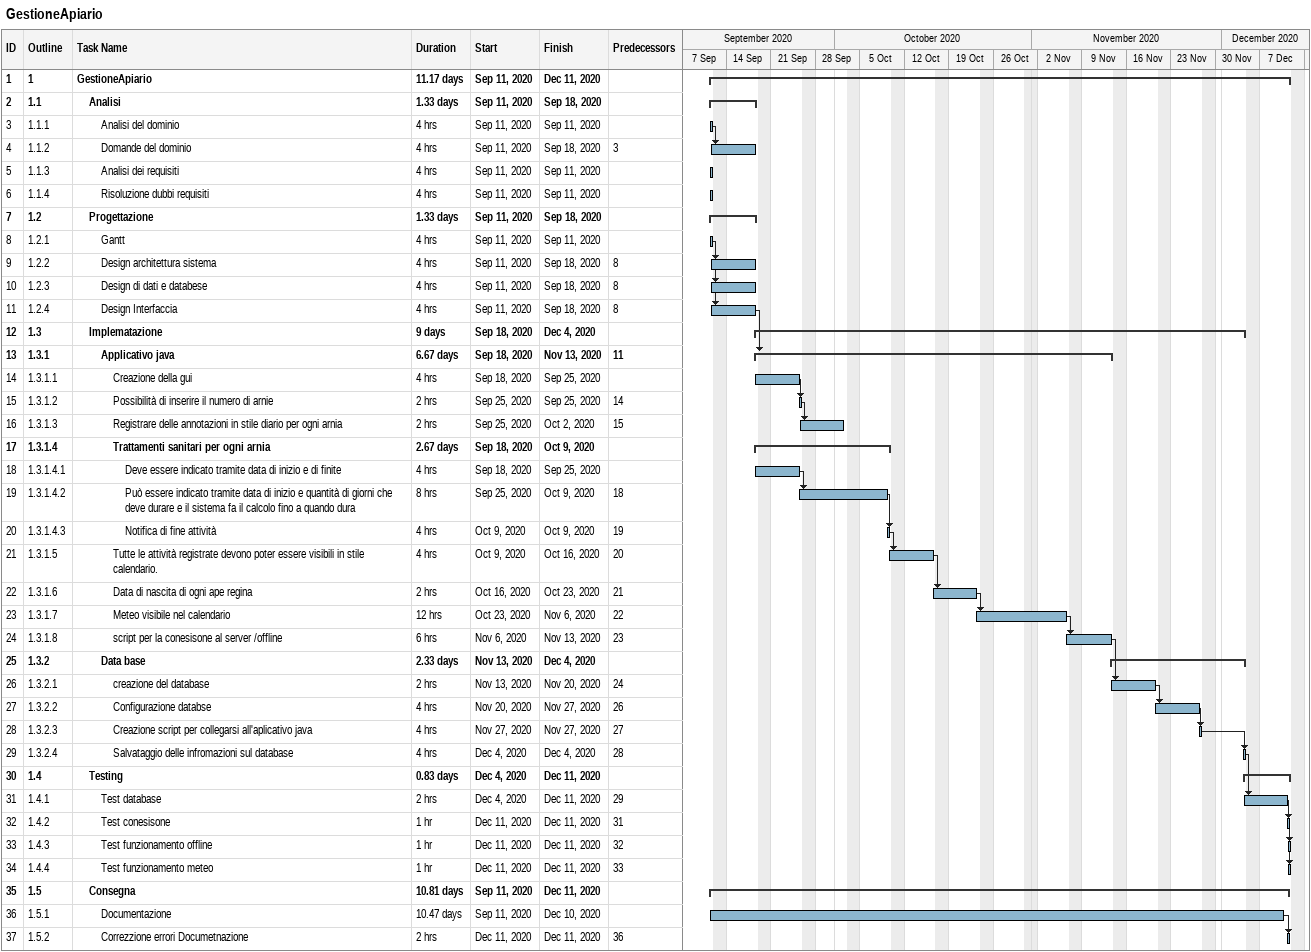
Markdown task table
GestioneApiario

| ID | WBS | Task | Duration | Start | Finish | Predecessors |
|---|---|---|---|---|---|---|
| 1 | 1 | **GestioneApiario** | 11.17d | 2020-09-11 | 2020-12-11 |  |
| 2 | 1.1 | **Analisi** | 1.33d | 2020-09-11 | 2020-09-18 |  |
| 3 | 1.1.1 | Analisi del dominio | 4h | 2020-09-11 | 2020-09-11 |  |
| 4 | 1.1.2 | Domande del dominio | 4h | 2020-09-11 | 2020-09-18 | 3 |
| 5 | 1.1.3 | Analisi dei requisiti | 4h | 2020-09-11 | 2020-09-11 |  |
| 6 | 1.1.4 | Risoluzione dubbi requisiti | 4h | 2020-09-11 | 2020-09-11 |  |
| 7 | 1.2 | **Progettazione** | 1.33d | 2020-09-11 | 2020-09-18 |  |
| 8 | 1.2.1 | Gantt | 4h | 2020-09-11 | 2020-09-11 |  |
| 9 | 1.2.2 | Design architettura sistema | 4h | 2020-09-11 | 2020-09-18 | 8 |
| 10 | 1.2.3 | Design di dati e databese | 4h | 2020-09-11 | 2020-09-18 | 8 |
| 11 | 1.2.4 | Design Interfaccia | 4h | 2020-09-11 | 2020-09-18 | 8 |
| 12 | 1.3 | **Implematazione** | 9d | 2020-09-18 | 2020-12-04 |  |
| 13 | 1.3.1 | **Applicativo java** | 6.67d | 2020-09-18 | 2020-11-13 | 11 |
| 14 | 1.3.1.1 | Creazione della gui | 4h | 2020-09-18 | 2020-09-25 |  |
| 15 | 1.3.1.2 | Possibilità di inserire il numero di arnie | 2h | 2020-09-25 | 2020-09-25 | 14 |
| 16 | 1.3.1.3 | Registrare delle annotazioni in stile diario per ogni arnia | 2h | 2020-09-25 | 2020-10-02 | 15 |
| 17 | 1.3.1.4 | **Trattamenti sanitari per ogni arnia** | 2.67d | 2020-09-18 | 2020-10-09 |  |
| 18 | 1.3.1.4.1 | Deve essere indicato tramite data di inizio e di finite | 4h | 2020-09-18 | 2020-09-25 |  |
| 19 | 1.3.1.4.2 | Può essere indicato tramite data di inizio e quantità di giorni che deve durare e il sistema fa il calcolo fino a quando dura | 8h | 2020-09-25 | 2020-10-09 | 18 |
| 20 | 1.3.1.4.3 | Notifica di fine attività | 4h | 2020-10-09 | 2020-10-09 | 19 |
| 21 | 1.3.1.5 | Tutte le attività registrate devono poter essere visibili in stile calendario. | 4h | 2020-10-09 | 2020-10-16 | 20 |
| 22 | 1.3.1.6 | Data di nascita di ogni ape regina | 2h | 2020-10-16 | 2020-10-23 | 21 |
| 23 | 1.3.1.7 | Meteo visibile nel calendario | 12h | 2020-10-23 | 2020-11-06 | 22 |
| 24 | 1.3.1.8 | script per la conesisone al server /offline | 6h | 2020-11-06 | 2020-11-13 | 23 |
| 25 | 1.3.2 | **Data base** | 2.33d | 2020-11-13 | 2020-12-04 |  |
| 26 | 1.3.2.1 | creazione del database | 2h | 2020-11-13 | 2020-11-20 | 24 |
| 27 | 1.3.2.2 | Configurazione databse | 4h | 2020-11-20 | 2020-11-27 | 26 |
| 28 | 1.3.2.3 | Creazione script per collegarsi all'aplicativo java | 4h | 2020-11-27 | 2020-11-27 | 27 |
| 29 | 1.3.2.4 | Salvataggio delle infromazioni sul database | 4h | 2020-12-04 | 2020-12-04 | 28 |
| 30 | 1.4 | **Testing** | 0.83d | 2020-12-04 | 2020-12-11 |  |
| 31 | 1.4.1 | Test database | 2h | 2020-12-04 | 2020-12-11 | 29 |
| 32 | 1.4.2 | Test conesisone | 1h | 2020-12-11 | 2020-12-11 | 31 |
| 33 | 1.4.3 | Test funzionamento offline | 1h | 2020-12-11 | 2020-12-11 | 32 |
| 34 | 1.4.4 | Test funzionamento meteo | 1h | 2020-12-11 | 2020-12-11 | 33 |
| 35 | 1.5 | **Consegna** | 10.81d | 2020-09-11 | 2020-12-11 |  |
| 36 | 1.5.1 | Documentazione | 10.47d | 2020-09-11 | 2020-12-10 |  |
| 37 | 1.5.2 | Correzzione errori Documetnazione | 2h | 2020-12-11 | 2020-12-11 | 36 |
